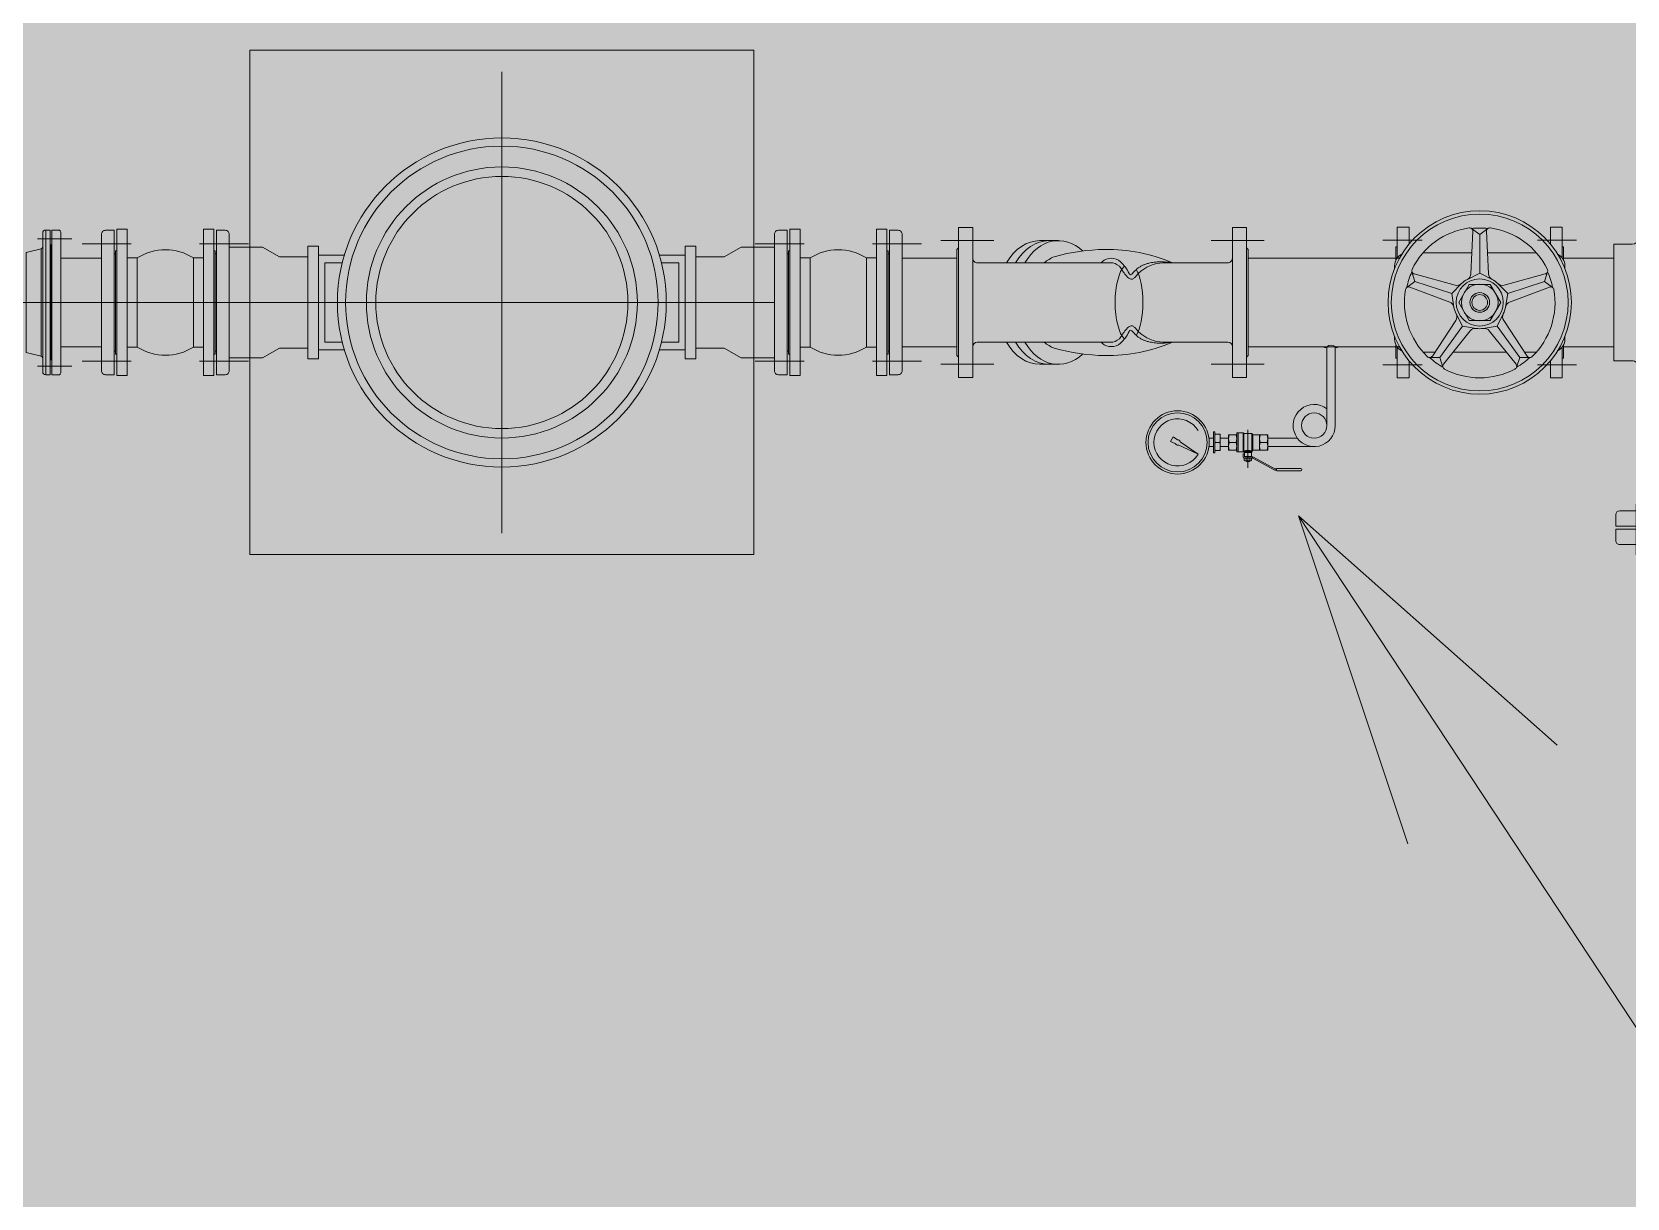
# Model space of a CAD drawing. Header units: millimetres. Extents: x 5117 to 246734, y -48177 to 129208.
# Drawn here: x 85430 to 86385, y 28688 to 29385 of the extents above; entities that cross this region are included whole.
import ezdxf

# ---------------------------------------------------------------- set-up
doc = ezdxf.new("R2010")
doc.units = ezdxf.units.MM
doc.linetypes.add('IMPORT-CENTER', pattern=[2000, 1250, -250, 250, -250])
for name, color, linetype, lineweight in [('A-FLOR-PATT-2', 9, 'Continuous', 9), ('G-IMPT', 8, 'Continuous', 9), ('G-IMPT-4', 8, 'IMPORT-CENTER', 9), ('M-EQPM', 50, 'Continuous', 9)]:
    doc.layers.add(name, color=color, linetype=linetype, lineweight=lineweight)

# ---------------------------------------------------------------- blocks, each defined once
blk = doc.blocks.new('TKTC_BON NUOC MAI_260130 - TKTC_BON NUOC MAI_260130_dwg_FLA3_10K-3426655-TKCS_MB TỔNG THỂ MÁI')
at = {"layer": 'G-IMPT'}
for p, q in [((0, -87.5), (0, 87.5)), ((25, 75), (-38, 75)), ((25, -75), (-38, -75))]:
    blk.add_line(p, q, dxfattribs=at)
at = {"layer": 'G-IMPT', "flags": 128}
blk.add_lwpolyline([(-5, 92.5), (-16, 92.5), (-16, -92.5), (-5, -92.5)], dxfattribs=at)
blk.add_lwpolyline([(-18, -62.5), (-16, -62.5), (-16, 62.5), (-18, 62.5)], close=True, dxfattribs=at)
at = {"layer": 'G-IMPT'}
for centre, start, end in [((-5, 87.5), 360, 90), ((-5, -87.5), 270, 0)]:
    blk.add_arc(centre, 5, start, end, dxfattribs=at)
blk = doc.blocks.new('TKTC_BON NUOC MAI_260130 - TKTC_BON NUOC MAI_260130_dwg_FLA3_10K-3426656-TKCS_MB TỔNG THỂ MÁI')
at = {"layer": 'G-IMPT'}
for p, q in [((0, -87.5), (0, 87.5)), ((25, 75), (-38, 75)), ((25, -75), (-38, -75))]:
    blk.add_line(p, q, dxfattribs=at)
at = {"layer": 'G-IMPT', "flags": 128}
blk.add_lwpolyline([(-5, 92.5), (-16, 92.5), (-16, -92.5), (-5, -92.5)], dxfattribs=at)
blk.add_lwpolyline([(-18, -62.5), (-16, -62.5), (-16, 62.5), (-18, 62.5)], close=True, dxfattribs=at)
at = {"layer": 'G-IMPT'}
for centre, start, end in [((-5, 87.5), 360, 90), ((-5, -87.5), 270, 0)]:
    blk.add_arc(centre, 5, start, end, dxfattribs=at)
blk = doc.blocks.new('TKTC_BON NUOC MAI_260130 - TKTC_BON NUOC MAI_260130_dwg_Tee_DN125_up__PPR_-3426657-TKCS_MB TỔNG THỂ MÁI')
at = {"layer": 'G-IMPT', "flags": 128}
blk.add_lwpolyline([(-82.5, -124), (-82.5, 124), (82.5, 124), (82.5, -124)], close=True, dxfattribs=at)
at = {"layer": 'G-IMPT'}
for radius in [82.5, 62.5]:
    blk.add_circle((0, 0), radius, dxfattribs=at)
blk = doc.blocks.new('TKTC_BON NUOC MAI_260130 - TKTC_BON NUOC MAI_260130_dwg__U23-3426659-TKCS_MB TỔNG THỂ MÁI')
blk.add_blockref('TKTC_BON NUOC MAI_260130 - TKTC_BON NUOC MAI_260130_dwg_Tee_DN125_up__PPR_-3426657-TKCS_MB TỔNG THỂ MÁI', (0, 0))
blk = doc.blocks.new('TKTC_BON NUOC MAI_260130 - TKTC_BON NUOC MAI_260130_dwg_El90_DN75_dn__PPR_-3426660-TKCS_MB TỔNG THỂ MÁI')
at = {"layer": 'G-IMPT', "flags": 128}
blk.add_lwpolyline([(51, 0), (51, -71), (-51, -71), (-51, 0)], dxfattribs=at)
at = {"layer": 'G-IMPT'}
blk.add_arc((0, 0), 51, 360, 180, dxfattribs=at)
blk = doc.blocks.new('TKTC_BON NUOC MAI_260130 - TKTC_BON NUOC MAI_260130_dwg__U20-3426661-TKCS_MB TỔNG THỂ MÁI')
at = {"rotation": 180}
blk.add_blockref('TKTC_BON NUOC MAI_260130 - TKTC_BON NUOC MAI_260130_dwg_El90_DN75_dn__PPR_-3426660-TKCS_MB TỔNG THỂ MÁI', (0, 0), dxfattribs=at)
blk = doc.blocks.new('TKTC_BON NUOC MAI_260130 - TKTC_BON NUOC MAI_260130_dwg_123-3426662-TKCS_MB TỔNG THỂ MÁI')
at = {"layer": 'G-IMPT'}
for p, q in [((1294817.3, 376541.6), (1294814.3, 376541.6)), ((1295902.7, 376541.6), (1295905.7, 376541.6)), ((1294832.6, 376527.5), (1294832.6, 376394.1)), ((1295887.4, 376527.5), (1295887.4, 376394.1)), ((1295236, 376520.8), (1295167, 376520.8)), ((1295553, 376520.8), (1295487, 376520.8)), ((1295236, 376400.8), (1295167, 376400.8)), ((1295553, 376400.8), (1295487, 376400.8)), ((1294802.8, 376354.1), (1294828.8, 376354.1)), ((1295917.2, 376354.1), (1295891.3, 376354.1))]:
    blk.add_line(p, q, dxfattribs=at)
at = {"layer": 'G-IMPT', "flags": 128}
for points in [[(1294799, 376357.9), (1294799, 376563.7)], [(1294814.3, 376567.5), (1294814.3, 376354.1), (1294814.3, 376567.5), (1294802.8, 376567.5)], [(1294817.3, 376567.5), (1294817.3, 376354.1), (1294817.3, 376567.5), (1294828.8, 376567.5)], [(1294832.6, 376357.9), (1294832.6, 376563.7)], [(1295887.4, 376357.9), (1295887.4, 376563.7)], [(1295902.7, 376567.5), (1295902.7, 376354.1), (1295902.7, 376567.5), (1295891.3, 376567.5)], [(1295905.7, 376567.5), (1295905.7, 376354.1), (1295905.7, 376567.5), (1295917.2, 376567.5)], [(1295921, 376357.9), (1295921, 376563.7)], [(1294975.9, 376545.3), (1294913, 376545.3), (1294913, 376376.3), (1294913, 376545.3)], [(1294913, 376524.8), (1294913, 376396.8), (1294832.6, 376396.8), (1294832.6, 376524.8)], [(1295807, 376524.8), (1295807, 376396.8), (1295887.4, 376396.8), (1295887.4, 376524.8)]]:
    blk.add_lwpolyline(points, close=True, dxfattribs=at)
for points in [[(1295098, 376551.4), (1295098, 376569.4), (1294982, 376569.4), (1294982, 376551.4), (1294982, 376569.4)], [(1295622, 376551.4), (1295622, 376569.4), (1295738, 376569.4), (1295738, 376551.4)], [(1294815.8, 376518), (1294815.8, 376380), (1294815.8, 376541.6)], [(1295104.1, 376545.3), (1295167, 376545.3), (1295167, 376376.3), (1294913, 376376.3)], [(1295615.9, 376545.3), (1295553, 376545.3), (1295553, 376376.3), (1295807, 376376.3), (1295807, 376545.3), (1295744.1, 376545.3)], [(1295904.2, 376518), (1295904.2, 376380), (1295904.2, 376541.6)], [(1294832.6, 376394.1), (1294818.1, 376394.1), (1294818.1, 376527.5), (1294832.6, 376527.5)], [(1295887.4, 376394.1), (1295901.9, 376394.1), (1295901.9, 376527.5), (1295887.4, 376527.5)], [(1294817.3, 376380), (1294815.8, 376380), (1294813.5, 376380)], [(1295902.7, 376380), (1295904.2, 376380), (1295906.5, 376380)]]:
    blk.add_lwpolyline(points, dxfattribs=at)
at = {"layer": 'G-IMPT'}
for centre, radius, start, end in [((1294802.8, 376563.7), 3.81, 90, 180), ((1294802.8, 376563.7), 3.81, 90, 180), ((1294828.8, 376563.7), 3.81, 360, 90), ((1294828.8, 376563.7), 3.81, 360, 90), ((1295891.3, 376563.7), 3.81, 90, 180), ((1295891.3, 376563.7), 3.81, 90, 180), ((1295917.2, 376563.7), 3.81, 360, 90), ((1295917.2, 376563.7), 3.81, 360, 90), ((1294975.9, 376551.4), 6.14, 270, 0), ((1294975.9, 376551.4), 6.14, 270, 0), ((1295104.1, 376551.4), 6.14, 180, 270), ((1295615.9, 376551.4), 6.14, 270, 0), ((1295744.1, 376551.4), 6.14, 180, 270), ((1294802.8, 376357.9), 3.81, 180, 270), ((1294802.8, 376357.9), 3.81, 180, 270), ((1294828.8, 376357.9), 3.81, 270, 0), ((1294828.8, 376357.9), 3.81, 270, 0), ((1295891.3, 376357.9), 3.81, 180, 270), ((1295891.3, 376357.9), 3.81, 180, 270), ((1295917.2, 376357.9), 3.81, 270, 0), ((1295917.2, 376357.9), 3.81, 270, 0)]:
    blk.add_arc(centre, radius, start, end, dxfattribs=at)
at = {"layer": 'G-IMPT-4'}
for p, q in [((1294788.6, 376547.4), (1294839.2, 376547.4)), ((1295931.4, 376547.4), (1295880.8, 376547.4)), ((1294788.6, 376495.1), (1294838.5, 376495.1)), ((1295931.4, 376495.1), (1295881.5, 376495.1)), ((1295236, 376460.8), (1295040, 376460.8)), ((1295680, 376460.8), (1295487, 376460.8)), ((1294790.6, 376426.5), (1294838.5, 376426.5)), ((1295929.4, 376426.5), (1295881.5, 376426.5))]:
    blk.add_line(p, q, dxfattribs=at)
at = {"layer": 'G-IMPT-4', "flags": 128}
for points in [[(1294839.2, 376374.3), (1294788.6, 376374.3)], [(1295880.8, 376374.3), (1295931.4, 376374.3)]]:
    blk.add_lwpolyline(points, close=True, dxfattribs=at)
for name, rotation in [('TKTC_BON NUOC MAI_260130 - TKTC_BON NUOC MAI_260130_dwg__U23-3426659-TKCS_MB TỔNG THỂ MÁI', 270), ('TKTC_BON NUOC MAI_260130 - TKTC_BON NUOC MAI_260130_dwg__U20-3426661-TKCS_MB TỔNG THỂ MÁI', 180)]:
    blk.add_blockref(name, (1295360, 376460.8), dxfattribs=dict(rotation=rotation))
blk = doc.blocks.new('TKTC_BON NUOC MAI_260130 - TKTC_BON NUOC MAI_260130_dwg__Open30-3426664-TKCS_MB TỔNG THỂ MÁI')
at = {"layer": 'G-IMPT'}
blk.add_line((0, 0), (-1, 0), dxfattribs=at)
at = {"layer": 'G-IMPT', "flags": 128}
blk.add_lwpolyline([(-1, 0.2679), (0, 0), (-1, -0.2679)], dxfattribs=at)
blk = doc.blocks.new('TKTC_BON NUOC MAI_260130 - TKTC_BON NUOC MAI_260130_dwg-3426650-TKCS_MB TỔNG THỂ MÁI')
at = {"layer": 'G-IMPT'}
for points in [[(-117645.2, -831979.22), (-117618.89, -831974.56), (-117618.89, -831921.22), (-117624.84, -831921.22), (-117638.12, -831916.57), (-117664.43, -831921.22), (-117664.43, -831974.56), (-117658.47, -831974.56)], [(-117235.29, -831979.22), (-117216.06, -831974.56), (-117216.06, -831921.22), (-117222.02, -831921.22), (-117242.37, -831916.57), (-117261.6, -831921.22), (-117261.6, -831974.56), (-117255.64, -831974.56), (-117242.37, -831979.22)]]:
    blk.add_hatch(color=256, dxfattribs=at).paths.add_polyline_path(points)
for p, q in [((-117440.24, -831809.9), (-117440.24, -832085.88)), ((-117715.1, -831906.41), (-117715.1, -831989.37)), ((-117704.31, -831989.92), (-117704.31, -831905.87)), ((-116858.97, -831905.29), (-116860.18, -831930.79)), ((-116849.53, -831930.79), (-116850.74, -831905.29)), ((-117697.74, -831909.81), (-117718.16, -831909.81)), ((-117177.38, -831910.88), (-117145.66, -831910.88)), ((-117106.98, -831910.88), (-117118.17, -831910.88)), ((-116983.89, -831910.88), (-117015.61, -831910.88)), ((-116912.87, -831910.65), (-116889.35, -831910.65)), ((-116796.84, -831910.65), (-116820.36, -831910.65)), ((-117704.31, -831921.45), (-117679.84, -831921.45)), ((-117200.65, -831921.45), (-117167.86, -831921.45)), ((-117167.86, -831924.1), (-117167.86, -831971.68)), ((-117075.95, -831924.1), (-117155.49, -831924.1)), ((-117044.3, -831924.1), (-117005.73, -831924.1)), ((-116993.4, -831921.45), (-116902.95, -831921.45)), ((-116905.82, -831925.94), (-116905.82, -831927.52)), ((-116859.58, -831918.1), (-116888.69, -831918.1)), ((-116821.02, -831918.1), (-116850.13, -831918.1)), ((-116804.68, -831921.45), (-116774.47, -831921.45)), ((-116803.89, -831927.52), (-116803.89, -831925.94)), ((-116869.47, -831937.54), (-116894.1, -831930.82)), ((-116815.61, -831930.82), (-116840.24, -831937.54)), ((-116896.64, -831938.64), (-116872.76, -831947.67)), ((-116836.95, -831947.67), (-116813.07, -831938.64)), ((-117603.48, -831947.89), (-117556.36, -831947.89)), ((-117302.25, -831947.89), (-117578.23, -831947.89)), ((-117277.01, -831947.89), (-117324.13, -831947.89)), ((-116869.22, -831958.59), (-116883.22, -831979.94)), ((-116826.49, -831979.94), (-116840.5, -831958.59)), ((-117704.31, -831974.33), (-117679.84, -831974.33)), ((-117200.65, -831974.33), (-117167.86, -831974.33)), ((-117155.7, -831971.68), (-117075.95, -831971.68)), ((-116993.4, -831974.33), (-116902.95, -831974.33)), ((-116905.82, -831968.26), (-116905.82, -831969.84)), ((-116876.57, -831984.77), (-116860.6, -831964.86)), ((-116849.12, -831964.86), (-116833.14, -831984.77)), ((-116804.68, -831974.33), (-116774.47, -831974.33)), ((-116803.89, -831969.84), (-116803.89, -831968.26)), ((-116888.69, -831977.68), (-116881.74, -831977.68)), ((-116870.88, -831977.68), (-116838.83, -831977.68)), ((-116827.97, -831977.68), (-116821.02, -831977.68)), ((-117697.74, -831985.98), (-117718.16, -831985.98)), ((-117177.38, -831984.9), (-117145.66, -831984.9)), ((-117106.98, -831984.9), (-117118.17, -831984.9)), ((-116983.89, -831984.9), (-117015.61, -831984.9)), ((-116912.87, -831985.13), (-116889.35, -831985.13)), ((-116796.84, -831985.13), (-116820.36, -831985.13)), ((-117013.23, -832031.63), (-117010.52, -832031.63)), ((-117000.65, -832031.63), (-117004.8, -832031.63)), ((-116993.64, -832046.77), (-116993.64, -832024.06)), ((-116982.1, -832031.63), (-116986.24, -832031.63)), ((-116996.1, -832037.12), (-116991.18, -832037.12)), ((-116991.56, -832037.69), (-116995.72, -832037.69)), ((-116990.89, -832041.09), (-116995.72, -832041.09)), ((-116977.89, -832048.1), (-116990.71, -832041.14)), ((-116990.34, -832040.47), (-116977.52, -832047.44)), ((-116976.6, -832048.29), (-116976.6, -832047.53))]:
    blk.add_line(p, q, dxfattribs=at)
at = {"layer": 'G-IMPT', "flags": 128}
for points in [[(-117289.34, -831796.99), (-117591.14, -831796.99), (-117591.14, -832098.79), (-117289.34, -832098.79)], [(-117710.64, -831904.55), (-117713.24, -831904.55), (-117713.24, -831991.23), (-117710.64, -831991.23)], [(-117664.43, -831904.11), (-117664.43, -831991.68), (-117670.73, -831991.68), (-117670.73, -831904.11)], [(-117618.89, -831904.11), (-117618.89, -831991.68), (-117612.58, -831991.68), (-117612.58, -831904.11)], [(-117261.6, -831904.11), (-117261.6, -831991.68), (-117267.9, -831991.68), (-117267.9, -831904.11)], [(-117216.06, -831904.11), (-117216.06, -831991.68), (-117209.76, -831991.68), (-117209.76, -831904.11)], [(-117709.56, -831913.48), (-117709.56, -831982.3), (-117710.09, -831982.3), (-117710.09, -831913.48)], [(-117573.43, -831975.3), (-117556.36, -831975.3), (-117556.36, -831920.49), (-117573.43, -831920.49), (-117583.52, -831914.72), (-117603.48, -831914.72), (-117603.48, -831981.06), (-117583.52, -831981.06)], [(-117556.36, -831981.56), (-117550.02, -831981.56), (-117550.02, -831914.22), (-117556.36, -831914.22)], [(-117324.13, -831981.56), (-117330.46, -831981.56), (-117330.46, -831914.22), (-117324.13, -831914.22)], [(-117307.06, -831975.3), (-117324.13, -831975.3), (-117324.13, -831920.49), (-117307.06, -831920.49), (-117296.96, -831914.72), (-117277.01, -831914.72), (-117277.01, -831981.06), (-117296.96, -831981.06)], [(-117671.43, -831978.72), (-117671.43, -831917.07), (-117670.73, -831917.07), (-117670.73, -831978.72)], [(-117658.47, -831974.56), (-117658.47, -831921.22), (-117664.43, -831921.22), (-117664.43, -831974.56)], [(-117624.84, -831974.56), (-117624.84, -831921.22), (-117618.89, -831921.22), (-117618.89, -831974.56)], [(-117611.88, -831978.72), (-117611.88, -831917.07), (-117612.58, -831917.07), (-117612.58, -831978.72)], [(-117268.6, -831978.72), (-117268.6, -831917.07), (-117267.9, -831917.07), (-117267.9, -831978.72)], [(-117255.64, -831974.56), (-117255.64, -831921.22), (-117261.6, -831921.22), (-117261.6, -831974.56)], [(-117222.02, -831974.56), (-117222.02, -831921.22), (-117216.06, -831921.22), (-117216.06, -831974.56)], [(-117209.05, -831978.72), (-117209.05, -831917.07), (-117209.76, -831917.07), (-117209.76, -831978.72)], [(-116848.58, -831937.03), (-116842.31, -831947.89), (-116848.58, -831958.76), (-116861.13, -831958.76), (-116867.4, -831947.89), (-116861.13, -831937.03)], [(-117013.51, -832037.88), (-117013.51, -832025.38), (-117014.27, -832025.38), (-117014.27, -832037.88)], [(-117013.51, -832026.71), (-117010.23, -832026.71), (-117010.23, -832036.55), (-117013.51, -832036.55)], [(-117005.19, -832034.15), (-117005.19, -832029.1), (-117010.23, -832029.1), (-117010.23, -832034.15)], [(-117000.26, -832025.95), (-117000.26, -832037.31), (-116999.51, -832037.31), (-116999.51, -832025.95)], [(-116981.71, -832036.17), (-116981.71, -832027.09), (-116986.63, -832027.09), (-116986.63, -832036.17)], [(-116995.15, -832039.96), (-116995.15, -832040.34), (-116992.12, -832040.34), (-116992.12, -832039.96)]]:
    blk.add_lwpolyline(points, close=True, dxfattribs=at)
for points in [[(-117705.62, -831904.55), (-117709.56, -831904.55), (-117709.56, -831991.23), (-117705.62, -831991.23)], [(-117158.35, -831921.47), (-117158.35, -831902.95), (-117166.81, -831902.95), (-117166.81, -831915.11), (-117167.86, -831916.17), (-117167.86, -831979.61), (-117166.81, -831980.67), (-117166.81, -831992.83), (-117166.81, -831902.95), (-117158.35, -831902.95), (-117158.35, -831992.83), (-117166.81, -831992.83), (-117158.35, -831992.83), (-117158.35, -831974.33)], [(-117002.92, -831921.46), (-117002.92, -831902.95), (-116994.46, -831902.95), (-116994.46, -831992.83), (-117002.92, -831992.83), (-117002.92, -831902.95), (-116994.46, -831902.95), (-116994.46, -831915.11), (-116993.4, -831916.17), (-116993.4, -831979.61), (-116994.46, -831980.67), (-116994.46, -831992.83), (-117002.92, -831992.83), (-117002.92, -831974.33)], [(-116905.03, -831922.52), (-116905.03, -831914.57), (-116904.25, -831914.57), (-116904.25, -831921.24), (-116904.25, -831902.81), (-116897.19, -831902.81), (-116897.19, -831912.97)], [(-116859.79, -831903.6), (-116854.86, -831907.12), (-116854.86, -831930.25), (-116862.25, -831934.06)], [(-116849.92, -831903.6), (-116854.86, -831907.12), (-116854.86, -831930.25), (-116847.46, -831934.06)], [(-116804.68, -831922.52), (-116804.68, -831914.57), (-116805.46, -831914.57), (-116805.46, -831921.24), (-116805.46, -831902.81), (-116812.52, -831902.81), (-116812.52, -831912.97)], [(-117715.99, -831979.93), (-117715.99, -831915.86), (-117724.96, -831917.89), (-117724.96, -831977.89), (-117715.99, -831979.93), (-117715.99, -831915.86)], [(-117710.64, -831982.3), (-117710.09, -831982.3), (-117710.09, -831913.48), (-117710.64, -831913.48)], [(-117534.55, -831976.19), (-117550.02, -831976.19), (-117550.02, -831919.6), (-117534.55, -831919.6)], [(-117535.79, -831924.13), (-117546.25, -831924.13), (-117546.25, -831971.66), (-117535.79, -831971.66)], [(-117345.93, -831976.19), (-117330.46, -831976.19), (-117330.46, -831919.6), (-117345.93, -831919.6)], [(-117344.69, -831924.13), (-117334.24, -831924.13), (-117334.24, -831971.66), (-117344.69, -831971.66)], [(-116898.5, -831938.9), (-116893.63, -831935.29), (-116871.63, -831942.44), (-116870.29, -831950.65)], [(-116895.45, -831929.52), (-116893.63, -831935.29), (-116871.63, -831942.44), (-116865.72, -831936.59)], [(-116814.26, -831929.52), (-116816.08, -831935.29), (-116838.08, -831942.44), (-116843.99, -831936.59)], [(-116811.21, -831938.9), (-116816.08, -831935.29), (-116838.08, -831942.44), (-116839.42, -831950.65)], [(-116884.88, -831980.82), (-116878.82, -831980.87), (-116865.22, -831962.16), (-116868.97, -831954.73)], [(-116824.83, -831980.82), (-116830.89, -831980.87), (-116844.49, -831962.16), (-116840.75, -831954.73)], [(-116876.9, -831986.62), (-116878.82, -831980.87), (-116865.22, -831962.16), (-116857, -831963.42)], [(-116832.82, -831986.62), (-116830.89, -831980.87), (-116844.49, -831962.16), (-116852.71, -831963.42)], [(-117008.44, -831971.68), (-117005.56, -831971.68), (-117044.3, -831971.68)], [(-116946.38, -832021.53), (-116946.38, -831974.33), (-116948.77, -831974.33)], [(-116941.33, -832021.53), (-116941.33, -831974.33), (-116938.94, -831974.33)], [(-116897.19, -831982.81), (-116897.19, -831992.97), (-116904.25, -831992.97), (-116904.25, -831974.55), (-116904.25, -831981.21), (-116905.03, -831981.21), (-116905.03, -831973.26)], [(-116812.52, -831982.81), (-116812.52, -831992.97), (-116805.46, -831992.97), (-116805.46, -831974.55), (-116805.46, -831981.21), (-116804.68, -831981.21), (-116804.68, -831973.26)], [(-117035.85, -832030.04), (-117038.32, -832028.31), (-117039.89, -832031.04), (-117037.17, -832032.31)], [(-117035.32, -832033.17), (-117023.49, -832038.7), (-117034.19, -832031.2)], [(-117016.97, -832034.15), (-117014.27, -832034.15), (-117014.27, -832029.1), (-117016.97, -832029.1)], [(-117000.26, -832036.17), (-117005.19, -832036.17), (-117005.19, -832027.09), (-117000.26, -832027.09), (-117000.26, -832036.17), (-117000.26, -832037.31), (-116996.48, -832037.31)], [(-117000.26, -832027.09), (-117000.26, -832025.95), (-116996.48, -832025.95), (-116996.1, -832026.33), (-116991.37, -832026.33), (-116990.61, -832027.09), (-116990.61, -832036.17)], [(-116996.1, -832026.33), (-116996.1, -832036.93), (-116996.48, -832037.31), (-116996.48, -832025.95)], [(-116991.37, -832026.33), (-116991.37, -832036.68), (-116990.61, -832036.17), (-116986.63, -832036.17), (-116986.63, -832027.09), (-116990.61, -832027.09)], [(-116964.04, -832029.1), (-116981.71, -832029.1), (-116981.71, -832034.15), (-116953.95, -832034.15)], [(-116996.48, -832040.34), (-116996.48, -832038.44), (-116995.72, -832038.44), (-116995.72, -832040.34), (-116990.89, -832040.34)], [(-116996.1, -832036.55), (-116996.1, -832037.12), (-116995.72, -832037.69), (-116995.72, -832039.96), (-116991.56, -832039.96), (-116991.56, -832037.69), (-116991.18, -832037.12), (-116991.18, -832036.55)], [(-116991.78, -832042.61), (-116991.51, -832042.45), (-116991.51, -832041.25), (-116991.78, -832041.09), (-116995.5, -832041.09), (-116995.77, -832041.25), (-116995.77, -832042.45), (-116995.5, -832042.61), (-116991.78, -832042.61), (-116995.5, -832042.61)], [(-116994.7, -832041.25), (-116994.77, -832042.61), (-116994.4, -832042.99), (-116992.88, -832042.99), (-116992.5, -832042.61), (-116992.57, -832041.25), (-116992.57, -832042.45)], [(-116962.02, -832048.67), (-116976.22, -832048.67), (-116976.6, -832048.29), (-116977.16, -832048.29)], [(-116977.15, -832047.53), (-116976.6, -832047.53), (-116976.22, -832047.15), (-116962.02, -832047.15)], [(-116853.23, -832242.4), (-115239.68, -834686.92), (-114774.24, -834686.92)]]:
    blk.add_lwpolyline(points, dxfattribs=at)
at = {"layer": 'G-IMPT'}
for centre, radius in [((-117440.24, -831947.89), 98.46), ((-117440.24, -831947.89), 93.56), ((-117440.24, -831947.89), 81.11), ((-117440.24, -831947.89), 75.45), ((-116854.86, -831947.89), 54.88), ((-116854.86, -831947.89), 52.92), ((-116854.86, -831947.89), 14.11), ((-116854.86, -831947.89), 10.98), ((-116854.86, -831947.89), 5.88), ((-116854.86, -831947.89), 4.7), ((-117035.73, -832031.63), 18.93), ((-117035.73, -832031.63), 17.67), ((-116953.95, -832021.53), 7.57)]:
    blk.add_circle(centre, radius, dxfattribs=at)
for centre, radius, start, end in [((-117713.24, -831906.41), 1.86, 90, 180), ((-117705.62, -831905.87), 1.31, 0, 90), ((-116854.86, -831947.89), 45.08, 98.0933, 153.9067), ((-116860.93, -831905.2), 1.96, 357.27369, 98.0933), ((-116854.86, -831947.89), 44.56, 83.64469, 96.35531), ((-116848.79, -831905.2), 1.96, 81.9067, 182.72631), ((-116854.86, -831947.89), 45.08, 26.0933, 81.9067), ((-117716.22, -831914.76), 1.12, 282.09476, 0), ((-117641.66, -831947.89), 31.53, 57.76905, 122.23095), ((-117238.83, -831947.89), 31.53, 57.76905, 122.23095), ((-117078.34, -832030.08), 113.91, 90.43571, 105.88819), ((-117077.73, -832015.34), 99.17, 66.91572, 90.85085), ((-117155.7, -831921.47), 2.64, 180, 274.74574), ((-117101.18, -831941.21), 22.31, 111.95575, 129.92278), ((-117075.35, -831929.68), 8.22, 90, 131.59228), ((-117075.35, -831929.68), 8.22, 48.40772, 90), ((-117079.05, -831934.27), 11.71, 36.67312, 43.29106), ((-117083, -831938.31), 19.76, 22.91292, 48.40772), ((-117005.56, -831921.46), 2.64, 266.37602, 360), ((-116897.98, -831925.94), 7.84, 116.42356, 180), ((-116811.73, -831925.94), 7.84, 360, 63.57644), ((-117088.2, -831939.91), 22.43, 31.77666, 34.27255), ((-117022.96, -831899.87), 54.11, 211.53793, 213.26175), ((-117049.6, -831917.34), 22.25, 213.26175, 221.76347), ((-117060.64, -831927.2), 7.45, 221.76347, 238.26275), ((-117063.83, -831930.2), 1.06, 202.91292, 320.86808), ((-117063.06, -831931.11), 2.86, 238.26275, 261.54678), ((-117063.23, -831932.24), 1.71, 261.54678, 286.62445), ((-117042.54, -831947.53), 26.4, 136.13603, 140.86808), ((-117063.42, -831931.59), 2.4, 286.62445, 306.50565), ((-117064.64, -831929.95), 4.44, 306.50565, 319.08915), ((-117043.12, -831946.97), 25.59, 130.15407, 136.13603), ((-117000.34, -831984.85), 80.11, 137.35371, 139.53106), ((-116854.86, -831947.89), 44.56, 155.64469, 168.35531), ((-116893.58, -831928.93), 1.96, 153.9067, 254.72631), ((-116854.86, -831947.89), 15.68, 118.13613, 133.86387), ((-116864.1, -831930.61), 3.92, 298.13613, 357.27369), ((-116845.61, -831930.61), 3.92, 182.72631, 241.86387), ((-116854.86, -831947.89), 15.68, 46.13613, 61.86387), ((-116816.13, -831928.93), 1.96, 285.27369, 26.0933), ((-116854.86, -831947.89), 44.56, 11.64469, 24.35531), ((-116854.86, -831947.89), 45.08, 170.0933, 225.9067), ((-116897.33, -831940.47), 1.96, 69.27369, 170.0933), ((-116868.44, -831933.76), 3.92, 254.72631, 313.86387), ((-116841.27, -831933.76), 3.92, 226.13613, 285.27369), ((-116854.86, -831947.89), 45.08, 314.0933, 9.9067), ((-116812.38, -831940.47), 1.96, 9.9067, 110.72631), ((-116874.15, -831951.34), 3.92, 10.13613, 69.27369), ((-116854.86, -831947.89), 15.68, 190.13613, 205.86387), ((-116872.49, -831956.44), 3.92, 326.72631, 25.86387), ((-116837.22, -831956.44), 3.92, 154.13613, 213.27369), ((-116854.86, -831947.89), 15.68, 334.13613, 349.86387), ((-116835.56, -831951.34), 3.92, 110.72631, 169.86387), ((-117049.6, -831978.44), 22.25, 138.23653, 146.73825), ((-117060.64, -831968.58), 7.45, 121.73725, 138.23653), ((-117063.83, -831965.58), 1.06, 39.13192, 157.08708), ((-117063.06, -831964.68), 2.86, 98.45322, 121.73725), ((-117063.23, -831963.54), 1.71, 73.37555, 98.45322), ((-117063.42, -831964.2), 2.4, 53.49435, 73.37555), ((-117064.64, -831965.84), 4.44, 40.91085, 53.49435), ((-116857.54, -831967.31), 3.92, 82.13613, 141.27369), ((-116854.86, -831947.89), 15.68, 262.13613, 277.86387), ((-116852.17, -831967.31), 3.92, 38.72631, 97.86387), ((-117155.7, -831974.33), 2.64, 90, 180), ((-117101.18, -831954.57), 22.31, 230.07722, 248.04425), ((-117075.35, -831966.1), 8.22, 228.40772, 270), ((-117077.73, -831880.45), 99.17, 269.14915, 293.08428), ((-117075.35, -831966.1), 8.22, 270, 311.59228), ((-117079.05, -831961.52), 11.71, 316.70894, 323.32688), ((-117083, -831957.48), 19.76, 311.59228, 337.08708), ((-117088.2, -831955.88), 22.43, 325.72745, 328.22334), ((-117022.96, -831995.92), 54.11, 146.73825, 148.46207), ((-117042.54, -831948.25), 26.4, 219.13192, 223.86397), ((-117043.12, -831948.81), 25.59, 223.86397, 229.84593), ((-117005.56, -831974.33), 2.64, 0, 90), ((-116946.38, -831969.36), 5.52, 244.37692, 270.04157), ((-116943.84, -831977.23), 3.85, 49.23467, 131.14881), ((-116941.33, -831969.36), 5.52, 269.95843, 295.62308), ((-116897.98, -831969.84), 7.84, 180, 243.57644), ((-116811.73, -831969.84), 7.84, 296.42356, 360), ((-117716.22, -831981.02), 1.12, 0, 77.90524), ((-117716.22, -831981.02), 1.12, 0, 77.90524), ((-117641.66, -831947.89), 31.53, 237.76905, 302.23095), ((-117238.83, -831947.89), 31.53, 237.76905, 302.23095), ((-117078.34, -831865.71), 113.91, 254.11181, 269.56429), ((-116884.86, -831978.86), 1.96, 225.9067, 326.72631), ((-116854.86, -831947.89), 44.56, 227.64469, 240.35531), ((-116854.86, -831947.89), 44.56, 299.64469, 312.35531), ((-116824.85, -831978.86), 1.96, 213.27369, 314.0933), ((-117713.24, -831989.37), 1.86, 180, 270), ((-117705.62, -831989.92), 1.31, 270, 360), ((-116875.04, -831986), 1.96, 141.27369, 242.0933), ((-116854.86, -831947.89), 45.08, 242.0933, 297.9067), ((-116834.67, -831986), 1.96, 297.9067, 38.72631), ((-116953.95, -832021.53), 12.62, 53.1301, 0), ((-117035.73, -832031.63), 14.13, 30, 330), ((-117035.73, -832031.63), 1.6, 15.41741, 94.59663), ((-116998.37, -832029.36), 6.81, 160.52878, 199.47122), ((-116998.37, -832033.9), 6.81, 160.52878, 199.47122), ((-117007.08, -832029.36), 6.81, 340.52878, 19.47122), ((-117007.08, -832033.9), 6.81, 340.52878, 19.47122), ((-116979.82, -832029.36), 6.81, 160.52878, 199.47122), ((-116979.82, -832033.9), 6.81, 160.52878, 199.47122), ((-116988.53, -832029.36), 6.81, 340.52878, 19.47122), ((-116988.53, -832033.9), 6.81, 340.52878, 19.47122), ((-117035.73, -832031.63), 1.6, 205.40337, 284.58259), ((-116995.72, -832040.34), 0.757, 180, 270), ((-116993.38, -832043.43), 7.05, 73.40995, 112.69581), ((-116995.24, -832042.07), 0.979, 57.08669, 122.91331), ((-116993.64, -832044.79), 3.69, 73.22135, 106.77865), ((-116992.04, -832042.07), 0.979, 57.08669, 122.91331), ((-116990.89, -832041.47), 1.14, 61.50436, 90), ((-116990.89, -832041.47), 0.379, 61.50436, 90), ((-116995.24, -832041.63), 0.979, 237.08669, 302.91331), ((-116993.64, -832038.92), 3.69, 253.22135, 286.77865), ((-116992.04, -832041.63), 0.979, 237.08669, 302.91331), ((-116977.16, -832046.77), 1.51, 241.50436, 270), ((-116977.15, -832046.77), 0.757, 241.50436, 270), ((-116962.02, -832047.91), 0.757, 270, 90)]:
    blk.add_arc(centre, radius, start, end, dxfattribs=at)
for centre, major_axis, ratio, start_param, end_param in [((-117107.07, -831947.89), (0, 37.01), 0.707143, 5.696987, 7.155759), ((-117118.17, -831947.89), (0, 37.01), 0.707143, 0, 0.872574), ((-117112.62, -831947.89), (0, 37.01), 0.707143, 0, 0.872574), ((-117067.69, -831938.31), (-13.97, 13.97), 1, 6.223588, 6.266091), ((-117075.95, -831947.89), (0.01, 23.79), 0.549923, 5.856306, 6.283693), ((-117064.8, -831947.89), (0, 23.18), 0.359179, 0.335914, 2.805679), ((-117043.49, -831947.89), (-0.52, 23.8), 0.964045, 0.012651, 0.735034), ((-117088.2, -831939.91), (15.86, 15.86), 0.999999, 6.048227, 6.052394), ((-117064.8, -831947.89), (0, 23.18), 0.359179, 3.692284, 5.732494), ((-117010.8, -831919.94), (46.88, 46.89), 1, 3.061511, 3.107354), ((-117118.17, -831947.89), (0, 37.01), 0.707143, 2.269019, 3.141593), ((-117112.62, -831947.89), (0, 37.01), 0.707143, 2.269019, 3.141593), ((-117107.07, -831947.89), (0, 37.01), 0.707143, 2.269019, 3.727791), ((-117067.69, -831957.48), (13.97, 13.97), 1, 3.158599, 3.201102), ((-117075.95, -831947.89), (-0.15, 23.79), 0.549874, 3.130245, 3.557632), ((-117088.2, -831955.88), (-15.86, 15.86), 0.999999, 3.372384, 3.37655), ((-117043.49, -831947.88), (0, 23.82), 0.964484, 2.385105, 3.106377), ((-117008.59, -832029.17), (0, 7.38), 0.666667, 1.230959, 1.910633), ((-117008.59, -832034.09), (0, 7.38), 0.666667, 1.230959, 1.910633), ((-117015.16, -832029.17), (0, 7.38), 0.666667, 4.372552, 5.052226), ((-117015.16, -832034.09), (0, 7.38), 0.666667, 4.372552, 5.052226)]:
    blk.add_ellipse(centre, major_axis=major_axis, ratio=ratio, start_param=start_param, end_param=end_param, dxfattribs=at)
for points in [[(-117059.62, -831927.41), (-117052.39, -831922.05), (-117038.87, -831924.1)], [(-117059.62, -831968.37), (-117052.39, -831973.73), (-117038.87, -831971.68)]]:
    blk.add_rational_spline(points, [0.987843230312, 0.941944960189, 1], degree=2, dxfattribs=at)
at = {"layer": 'G-IMPT-4', "flags": 128}
blk.add_lwpolyline([(-117534.29, -831947.89), (-118106.05, -831947.89), (-118106.05, -831830.1)], dxfattribs=at)
for name, p, xscale, yscale, zscale, rotation in [('TKTC_BON NUOC MAI_260130 - TKTC_BON NUOC MAI_260130_dwg_123-3426662-TKCS_MB TỔNG THỂ MÁI', (109529.23, -1610217.13), 0.6009615384615388, 0.6009615384615388, 0.6009615384615388, 89.99999999999999), ('TKTC_BON NUOC MAI_260130 - TKTC_BON NUOC MAI_260130_dwg_FLA3_10K-3426656-TKCS_MB TỔNG THỂ MÁI', (-117679.84, -831947.89), 0.4670552018349273, 0.4670552018349273, 0.4670552018349273, 180), ('TKTC_BON NUOC MAI_260130 - TKTC_BON NUOC MAI_260130_dwg_FLA3_10K-3426656-TKCS_MB TỔNG THỂ MÁI', (-117277.01, -831947.89), 0.4670552018349273, 0.4670552018349273, 0.4670552018349273, 180), ('TKTC_BON NUOC MAI_260130 - TKTC_BON NUOC MAI_260130_dwg__Open30-3426664-TKCS_MB TỔNG THỂ MÁI', (-116963.41, -832075.48), 200, 200, 200, 123.4276003442341)]:
    blk.add_blockref(name, p, dxfattribs=dict(xscale=xscale, yscale=yscale, zscale=zscale, rotation=rotation))
at = {"extrusion": (0, 0, -1), "xscale": 0.4670552018349271, "yscale": 0.4670552018349271, "zscale": -0.4670552018349271, "rotation": 180}
for p in [(117603.48, -831947.89), (117200.65, -831947.89)]:
    blk.add_blockref('TKTC_BON NUOC MAI_260130 - TKTC_BON NUOC MAI_260130_dwg_FLA3_10K-3426655-TKCS_MB TỔNG THỂ MÁI', p, dxfattribs=at)
blk = doc.blocks.new('TKTC_BON NUOC MAI_260130 - TKTC_BON NUOC MAI_260130-2047084-TKCS_MB TỔNG THỂ MÁI')
blk.add_blockref('TKTC_BON NUOC MAI_260130 - TKTC_BON NUOC MAI_260130_dwg-3426650-TKCS_MB TỔNG THỂ MÁI', (169499.17, 843934.43))

msp = doc.modelspace()

# ---------------------------------------------------------------- hatches: boundary and pattern name
at = {"layer": 'A-FLOR-PATT-2'}
h = msp.add_hatch(dxfattribs=at)
h.set_pattern_fill('FP_1', color=256, style=0, pattern_type=2)
h.set_pattern_definition([(0, (0, 0), (2519.68, 629.92), [103.937, -1785.823, 103.937, -1785.823, -10078.72]), (0, (0, 0), (2519.68, 629.92), [-3779.52, 103.937, -3675.583, 103.937, -1785.823, -4409.44]), (0, (0, 0), (2519.68, 629.92), [-9448.8, 103.937, -1155.903, 103.937, -3045.663]), (120, (944.9, 314.96), (-1805.3667, 1867.147), [103.937, -1785.823, 103.937, -11864.543]), (120, (944.9, 314.96), (-1805.3667, 1867.147), [-1993.697, -1785.823, 103.937, -3675.583, -6299.2]), (120, (944.9, 314.96), (-1805.3667, 1867.147), [-7559.04, 103.937, -1785.823, 103.937, -4305.503]), (120, (944.9, 314.96), (-1805.3667, 1867.147), [-9552.737, -1155.903, 103.937, -3045.663]), (240, (1259.84, 1574.8), (-714.3133, -2497.067), [103.937, -1785.823, 103.937, -11864.543]), (240, (1259.84, 1574.8), (-714.3133, -2497.067), [-1993.697, -1785.823, 103.937, -3675.583, -6299.2]), (240, (1259.84, 1574.8), (-714.3133, -2497.067), [-7559.04, 103.937, -1785.823, 103.937, -4305.503]), (240, (1259.84, 1574.8), (-714.3133, -2497.067), [-9552.737, -1155.903, 103.937, -3045.663])])
h.paths.add_polyline_path([(116902.56, 18036.94), (126450.64, 18036.94), (126450.64, 33076.94), (119902.56, 33076.94), (119902.56, 37786.94), (126450.64, 37786.94), (126450.64, 77435.31), (119062.56, 77435.31), (119062.56, 70736.94), (114152.56, 70736.94), (114152.56, 77435.31), (106750.64, 77435.31), (106750.64, 70561.94), (108250.64, 70561.94), (108250.64, 54161.94), (112852.66, 54161.94), (112852.66, 53461.94), (112952.56, 53461.94), (112952.56, 52471.94), (116462.56, 52471.94), (116462.56, 44726.99), (112852.59, 44726.99), (112852.59, 43735.31), (48052.74, 43735.31), (48052.74, 44726.99), (44442.56, 44726.99), (44442.56, 52471.94), (47952.56, 52471.94), (47952.56, 53461.94), (48052.74, 53461.94), (48052.74, 54161.94), (52652.64, 54161.94), (52652.64, 70561.94), (54152.56, 70561.94), (54152.56, 77436.94), (46762.42, 77436.94), (46762.42, 70736.94), (41852.56, 70736.94), (41852.56, 77435.31), (34450.64, 77435.31), (34450.64, 37786.94), (41002.56, 37786.94), (41002.56, 37796.94), (41012.56, 37796.94), (41012.56, 33076.94), (41002.56, 33076.94), (41002.56, 33086.94), (34450.64, 33086.94), (34450.64, 18037.36), (44002.56, 18037.36), (44002.56, 25337.36), (76452.56, 25337.36), (76452.56, 33536.94), (76442.56, 33537.19), (76442.56, 33546.94), (84387.56, 33546.94), (84387.56, 25337.36), (116902.56, 25337.36), (116902.56, 18342.39)])
h.paths.add_polyline_path([(116252.56, 52961.94), (115852.56, 52961.94), (115852.56, 53461.94), (116352.64, 53461.94), (116352.64, 52961.94), (116252.64, 52961.94)])
h.paths.add_polyline_path([(44652.49, 52961.94), (44552.49, 52961.94), (44552.49, 53461.94), (45052.56, 53461.94), (45052.56, 52961.94), (44652.56, 52961.94)])
h.paths.add_polyline_path([(116252.56, 53061.94), (116252.64, 53061.94), (116252.56, 53361.94)])
h.paths.add_polyline_path([(44652.49, 53061.94), (44652.56, 53062.01), (44652.49, 53361.33)])
h = msp.add_hatch(dxfattribs=at)
h.set_pattern_fill('FP_2', color=256, style=0, pattern_type=2)
h.set_pattern_definition([(50, (0, 0), (2259.083, -197.644), [236.22, -2598.42]), (355, (0, 0), (-437.01, 2369.104), [188.976, -2078.736]), (100.451, (188.3, -16.5), (1822.088, 2171.446), [200.756, -2208.317]), (46.184, (0, 630), (3361.38, -521.33), [354.33, -3897.63]), (96.636, (280, 586.5), (2943.79, 3068.1), [301.134, -3312.475]), (351.184, (0, 630), (2943.82, 3068.07), [283.464, -3118.104]), (21, (315, 472.4), (1880.018, -1268.089), [236.22, -2598.42]), (326, (315, 472.4), (766.346, 2283.932), [188.976, -2078.736]), (71.451, (471.6, 366.8), (2646.372, 1015.824), [200.756, -2208.317]), (37.5, (0, 0), (38.299, 1048.482), [103.937, -1949.602, 103.937, -2006.295, -2086.61]), (37.5, (0, 0), (38.299, 1048.482), [-4163.77, 103.937, -1982.673]), (7.5, (0, 0), (828.564, 1242.239), [103.937, -1099.21, 103.937, -1902.358, -795.274]), (7.5, (0, 0), (828.564, 1242.239), [-3209.442, 103.937, -691.337]), (327.5, (-702.4, 0), (1681.327, -71.0387), [103.937, -683.463, 103.937, -2352.751, -3259.836]), (327.5, (-702.4, 0), (1681.327, -71.0387), [-3244.088, 103.937, -3155.9]), (317.5, (-1017.3, 0), (1836.803, 315.291), [103.937, -919.683, 103.937, -1527.556, -2314.956]), (317.5, (-1017.3, 0), (1836.803, 315.291), [-2655.113, 103.937, -2211.02])])
h.paths.add_polyline_path([(116902.56, 18036.94), (126450.64, 18036.94), (126450.64, 33076.94), (119902.56, 33076.94), (119902.56, 37786.94), (126450.64, 37786.94), (126450.64, 77435.31), (119062.56, 77435.31), (119062.56, 70736.94), (114152.56, 70736.94), (114152.56, 77435.31), (106750.64, 77435.31), (106750.64, 70561.94), (108250.64, 70561.94), (108250.64, 54161.94), (112852.66, 54161.94), (112852.66, 53461.94), (112952.56, 53461.94), (112952.56, 52471.94), (116462.56, 52471.94), (116462.56, 44726.99), (112852.59, 44726.99), (112852.59, 43735.31), (48052.74, 43735.31), (48052.74, 44726.99), (44442.56, 44726.99), (44442.56, 52471.94), (47952.56, 52471.94), (47952.56, 53461.94), (48052.74, 53461.94), (48052.74, 54161.94), (52652.64, 54161.94), (52652.64, 70561.94), (54152.56, 70561.94), (54152.56, 77436.94), (46762.42, 77436.94), (46762.42, 70736.94), (41852.56, 70736.94), (41852.56, 77435.31), (34450.64, 77435.31), (34450.64, 37786.94), (41002.56, 37786.94), (41002.56, 37796.94), (41012.56, 37796.94), (41012.56, 33076.94), (41002.56, 33076.94), (41002.56, 33086.94), (34450.64, 33086.94), (34450.64, 18037.36), (44002.56, 18037.36), (44002.56, 25337.36), (76452.56, 25337.36), (76452.56, 33536.94), (76442.56, 33537.19), (76442.56, 33546.94), (84387.56, 33546.94), (84387.56, 25337.36), (116902.56, 25337.36), (116902.56, 18342.39)])
h.paths.add_polyline_path([(116252.56, 52961.94), (115852.56, 52961.94), (115852.56, 53461.94), (116352.64, 53461.94), (116352.64, 52961.94), (116252.64, 52961.94)])
h.paths.add_polyline_path([(44652.49, 52961.94), (44552.49, 52961.94), (44552.49, 53461.94), (45052.56, 53461.94), (45052.56, 52961.94), (44652.56, 52961.94)])
h.paths.add_polyline_path([(116252.56, 53061.94), (116252.64, 53061.94), (116252.56, 53361.94)])
h.paths.add_polyline_path([(44652.49, 53061.94), (44652.56, 53062.01), (44652.49, 53361.33)])

# ---------------------------------------------------------------- block references
at = {"layer": 'M-EQPM'}
msp.add_blockref('TKTC_BON NUOC MAI_260130 - TKTC_BON NUOC MAI_260130-2047084-TKCS_MB TỔNG THỂ MÁI', (33652.56, 17236.94), dxfattribs=at)

doc.saveas('drawing.dxf')
